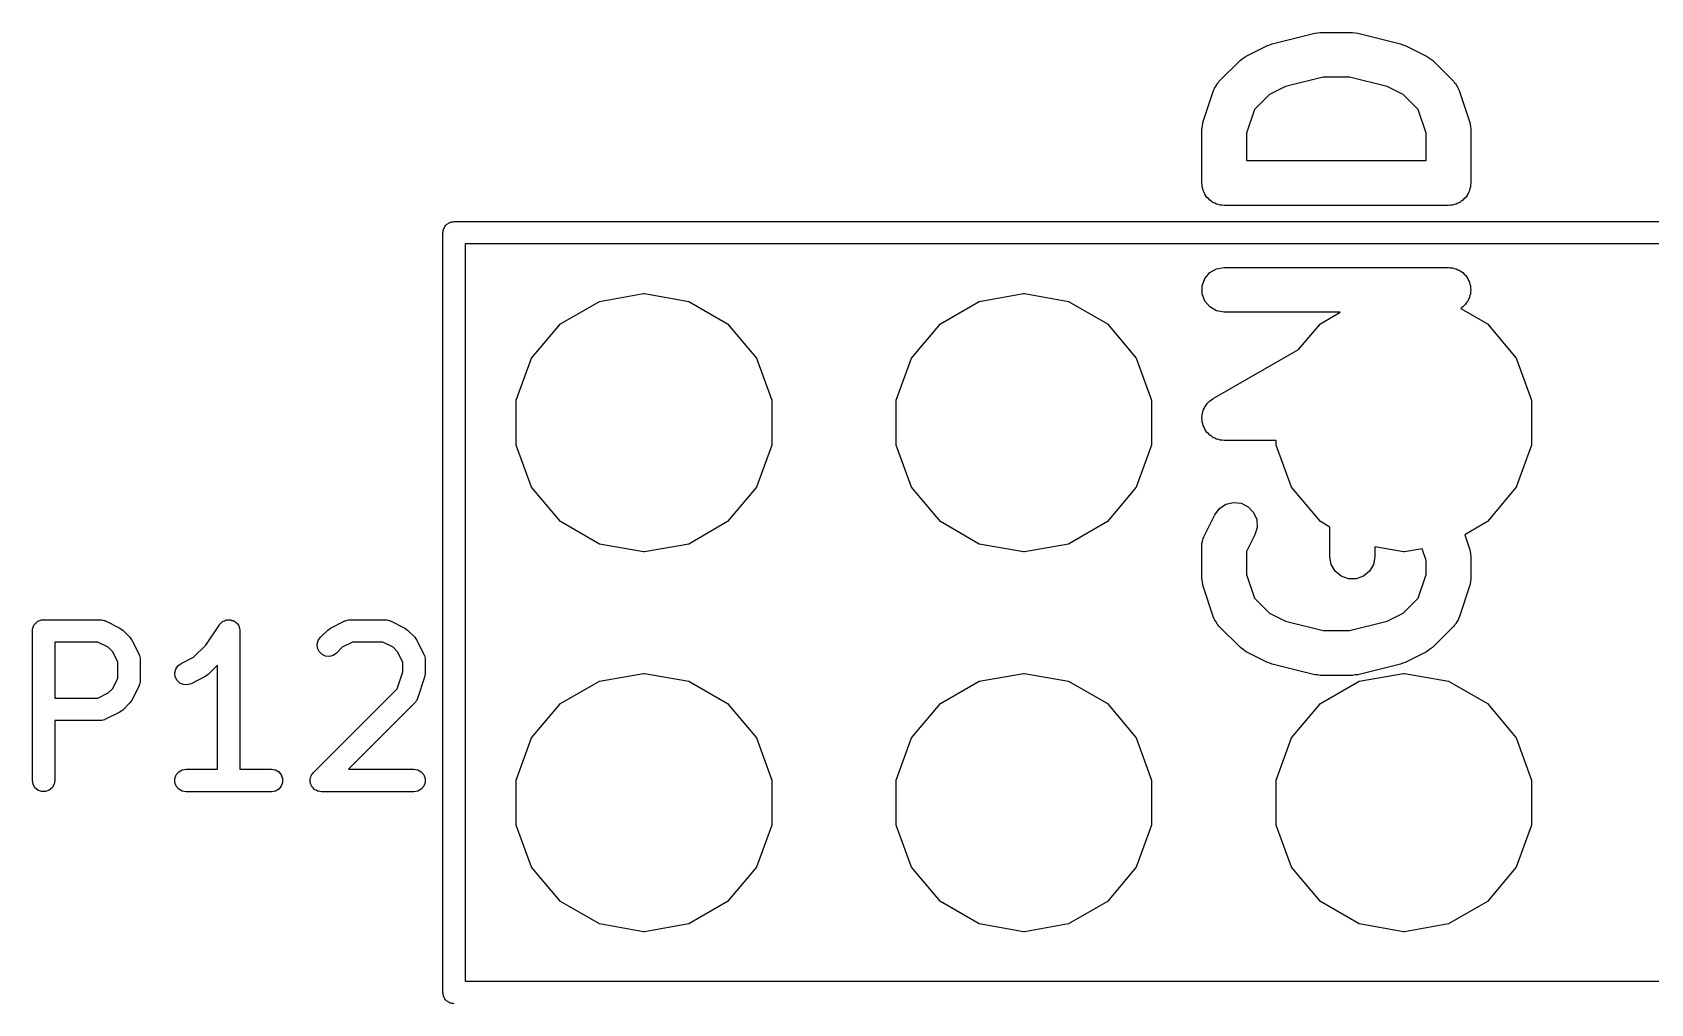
# Model space of a CAD drawing. Extents: x -2.2 to 89.1, y -78.6 to 9.2.
# Drawn here: x 70.71 to 81.53, y -49.84 to -43.35 of the extents above; entities that cross this region are included whole.
import ezdxf

# ---------------------------------------------------------------- set-up
doc = ezdxf.new("R2010")
doc.units = 0
doc.header["$MEASUREMENT"] = 0
doc.layers.add('BLACK', color=7, linetype='CONTINUOUS')

msp = doc.modelspace()

# ---------------------------------------------------------------- linework, layer by layer
at = {"layer": 'Black'}
for p, q in [((78.9993, -43.4259), (79.285, -43.3545)), ((79.285, -43.3545), (79.3034, -43.3532)), ((79.3034, -43.3532), (79.3214, -43.35)), ((79.3214, -43.35), (79.5357, -43.35)), ((79.5357, -43.35), (79.5538, -43.3532)), ((79.5538, -43.3532), (79.5721, -43.3545)), ((79.5721, -43.3545), (79.8578, -43.4259)), ((78.8258, -43.5087), (78.9686, -43.4373)), ((78.9686, -43.4373), (78.9844, -43.4326)), ((78.9844, -43.4326), (78.9993, -43.4259)), ((79.8578, -43.4259), (79.8728, -43.4326)), ((79.8728, -43.4326), (79.8885, -43.4373)), ((79.8885, -43.4373), (80.0314, -43.5087)), ((78.6439, -43.6796), (78.7868, -43.5368)), ((78.7868, -43.5368), (78.8065, -43.523)), ((78.8065, -43.523), (78.8258, -43.5087)), ((80.0314, -43.5087), (80.0507, -43.523)), ((80.0507, -43.523), (80.0704, -43.5368)), ((80.0704, -43.5368), (80.2132, -43.6796)), ((78.6141, -43.7223), (78.6241, -43.7079)), ((78.6241, -43.7079), (78.6325, -43.6925)), ((78.6325, -43.6925), (78.639, -43.6867)), ((78.639, -43.6867), (78.6439, -43.6796)), ((79.3399, -43.65), (79.0881, -43.713)), ((79.5172, -43.65), (79.3399, -43.65)), ((79.7691, -43.713), (79.5172, -43.65)), ((80.2132, -43.6796), (80.2182, -43.6867)), ((80.2182, -43.6867), (80.2246, -43.6925)), ((80.2246, -43.6925), (80.233, -43.7079)), ((80.233, -43.7079), (80.2431, -43.7223)), ((78.5363, -43.9526), (78.6077, -43.7383)), ((78.6077, -43.7383), (78.6118, -43.7307)), ((78.6118, -43.7307), (78.6141, -43.7223)), ((78.9817, -43.7661), (78.8811, -43.8667)), ((79.0881, -43.713), (78.9817, -43.7661)), ((79.8754, -43.7661), (79.7691, -43.713)), ((79.976, -43.8667), (79.8754, -43.7661)), ((80.2431, -43.7223), (80.2453, -43.7307)), ((80.2453, -43.7307), (80.2494, -43.7383)), ((80.2494, -43.7383), (80.3209, -43.9526)), ((78.8811, -43.8667), (78.8286, -44.0243)), ((80.0286, -44.0243), (79.976, -43.8667)), ((78.5286, -44), (78.5327, -43.9763)), ((78.5286, -44.3571), (78.5286, -44)), ((78.5327, -43.9763), (78.5363, -43.9526)), ((78.8286, -44.0243), (78.8286, -44.2071)), ((80.0286, -44.2071), (80.0286, -44.0243)), ((80.3209, -43.9526), (80.3244, -43.9763)), ((80.3244, -43.9763), (80.3286, -44)), ((80.3286, -44), (80.3286, -44.3571)), ((78.8286, -44.2071), (80.0286, -44.2071)), ((78.5309, -44.3701), (78.5286, -44.3571)), ((80.3286, -44.3571), (80.3263, -44.3701)), ((78.5309, -44.3832), (78.5309, -44.3701)), ((78.5353, -44.3955), (78.5309, -44.3832)), ((78.5376, -44.4084), (78.5353, -44.3955)), ((78.5442, -44.4198), (78.5376, -44.4084)), ((78.5487, -44.4321), (78.5442, -44.4198)), ((78.5571, -44.4422), (78.5487, -44.4321)), ((78.5637, -44.4536), (78.5571, -44.4422)), ((78.5737, -44.462), (78.5637, -44.4536)), ((78.5822, -44.472), (78.5737, -44.462)), ((80.2834, -44.462), (80.275, -44.472)), ((80.2935, -44.4536), (80.2834, -44.462)), ((80.3, -44.4422), (80.2935, -44.4536)), ((80.3085, -44.4321), (80.3, -44.4422)), ((80.313, -44.4198), (80.3085, -44.4321)), ((80.3195, -44.4084), (80.313, -44.4198)), ((80.3218, -44.3955), (80.3195, -44.4084)), ((80.3263, -44.3832), (80.3218, -44.3955)), ((80.3263, -44.3701), (80.3263, -44.3832)), ((78.5935, -44.4786), (78.5822, -44.472)), ((78.6036, -44.487), (78.5935, -44.4786)), ((78.6159, -44.4915), (78.6036, -44.487)), ((78.6273, -44.4981), (78.6159, -44.4915)), ((78.6402, -44.5004), (78.6273, -44.4981)), ((78.6525, -44.5049), (78.6402, -44.5004)), ((78.6656, -44.5049), (78.6525, -44.5049)), ((78.6786, -44.5071), (78.6656, -44.5049)), ((80.1786, -44.5071), (78.6786, -44.5071)), ((80.1915, -44.5049), (80.1786, -44.5071)), ((80.2046, -44.5049), (80.1915, -44.5049)), ((80.2169, -44.5004), (80.2046, -44.5049)), ((80.2299, -44.4981), (80.2169, -44.5004)), ((80.2412, -44.4915), (80.2299, -44.4981)), ((80.2536, -44.487), (80.2412, -44.4915)), ((80.2636, -44.4786), (80.2536, -44.487)), ((80.275, -44.472), (80.2636, -44.4786)), ((73.4561, -44.677), (73.4584, -44.6708)), ((73.4561, -44.6835), (73.4561, -44.677)), ((73.4584, -44.6708), (73.4595, -44.6643)), ((73.4595, -44.6643), (73.4628, -44.6587)), ((73.4628, -44.6587), (73.465, -44.6525)), ((73.465, -44.6525), (73.4693, -44.6475)), ((73.4693, -44.6475), (73.4725, -44.6418)), ((73.4725, -44.6418), (73.4776, -44.6376)), ((73.4776, -44.6376), (73.4818, -44.6325)), ((73.4818, -44.6325), (73.4875, -44.6293)), ((73.4875, -44.6293), (73.4925, -44.625)), ((73.4925, -44.625), (73.4987, -44.6228)), ((73.4987, -44.6228), (73.5043, -44.6195)), ((73.5043, -44.6195), (73.5108, -44.6184)), ((73.5108, -44.6184), (73.517, -44.6161)), ((73.517, -44.6161), (73.5235, -44.6161)), ((73.5235, -44.6161), (73.53, -44.615)), ((73.53, -44.615), (88.77, -44.615)), ((73.455, -44.69), (73.4561, -44.6835)), ((73.455, -49.77), (73.455, -44.69)), ((73.605, -44.765), (73.605, -49.695)), ((88.695, -44.765), (73.605, -44.765)), ((78.5309, -45.0454), (78.5487, -44.9964)), ((78.5487, -44.9964), (78.5822, -44.9565)), ((78.5822, -44.9565), (78.6273, -44.9305)), ((78.6273, -44.9305), (78.6786, -44.9214)), ((78.6786, -44.9214), (80.1786, -44.9214)), ((80.1786, -44.9214), (80.1918, -44.9238)), ((80.1918, -44.9238), (80.2053, -44.9238)), ((80.2053, -44.9238), (80.2173, -44.9283)), ((80.2173, -44.9283), (80.2299, -44.9305)), ((80.2299, -44.9305), (80.2415, -44.9372)), ((80.2415, -44.9372), (80.2541, -44.9419)), ((80.2541, -44.9419), (80.2639, -44.9501)), ((80.2639, -44.9501), (80.275, -44.9565)), ((80.275, -44.9565), (80.2836, -44.9668)), ((80.2836, -44.9668), (80.2939, -44.9755)), ((80.2939, -44.9755), (80.3003, -44.9866)), ((80.3003, -44.9866), (80.3085, -44.9964)), ((80.3085, -44.9964), (80.3131, -45.0091)), ((74.5013, -45.1485), (74.7967, -45.0964)), ((74.7967, -45.0964), (74.8033, -45.0964)), ((74.8033, -45.0964), (75.0987, -45.1485)), ((77.0413, -45.1485), (77.3367, -45.0964)), ((77.3367, -45.0964), (77.3433, -45.0964)), ((77.3433, -45.0964), (77.6387, -45.1485)), ((78.5309, -45.0975), (78.5309, -45.0454)), ((78.5487, -45.1464), (78.5309, -45.0975)), ((80.3131, -45.0091), (80.3198, -45.0208)), ((80.3217, -45.1101), (80.3193, -45.1234)), ((80.3198, -45.0208), (80.3219, -45.0334)), ((80.3263, -45.0975), (80.3217, -45.1101)), ((80.3219, -45.0334), (80.3263, -45.0454)), ((80.3263, -45.0454), (80.3263, -45.0588)), ((80.3263, -45.0588), (80.3286, -45.0721)), ((80.3286, -45.0721), (80.3263, -45.0847)), ((80.3263, -45.0847), (80.3263, -45.0975)), ((74.2416, -45.2984), (74.5013, -45.1485)), ((75.0987, -45.1485), (75.3584, -45.2984)), ((76.7816, -45.2984), (77.0413, -45.1485)), ((77.6387, -45.1485), (77.8984, -45.2984)), ((78.5822, -45.1863), (78.5487, -45.1464)), ((78.6273, -45.2124), (78.5822, -45.1863)), ((78.6786, -45.2214), (78.6273, -45.2124)), ((79.455, -45.2214), (78.6786, -45.2214)), ((79.3216, -45.2984), (79.455, -45.2214)), ((80.2633, -45.1931), (80.2603, -45.1956)), ((80.2603, -45.1956), (80.4384, -45.2984)), ((80.275, -45.1863), (80.2633, -45.1931)), ((80.2832, -45.1765), (80.275, -45.1863)), ((80.293, -45.1684), (80.2832, -45.1765)), ((80.2998, -45.1567), (80.293, -45.1684)), ((80.3085, -45.1464), (80.2998, -45.1567)), ((80.3128, -45.1344), (80.3085, -45.1464)), ((80.3193, -45.1234), (80.3128, -45.1344)), ((74.0488, -45.5282), (74.2416, -45.2984)), ((75.3584, -45.2984), (75.5512, -45.5282)), ((76.5888, -45.5282), (76.7816, -45.2984)), ((77.8984, -45.2984), (78.0912, -45.5282)), ((79.1766, -45.4712), (79.3216, -45.2984)), ((80.4384, -45.2984), (80.6312, -45.5282)), ((73.9462, -45.81), (74.0488, -45.5282)), ((75.5512, -45.5282), (75.6538, -45.81)), ((76.4862, -45.81), (76.5888, -45.5282)), ((78.0912, -45.5282), (78.1938, -45.81)), ((78.6041, -45.7983), (79.1766, -45.4712)), ((80.6312, -45.5282), (80.7338, -45.81)), ((73.9462, -46.11), (73.9462, -45.81)), ((75.6538, -45.81), (75.6538, -46.11)), ((76.4862, -46.11), (76.4862, -45.81)), ((78.1938, -45.81), (78.1938, -46.11)), ((78.5378, -45.8766), (78.5443, -45.8656)), ((78.5443, -45.8656), (78.5487, -45.8536)), ((78.5487, -45.8536), (78.5573, -45.8433)), ((78.5573, -45.8433), (78.5641, -45.8316)), ((78.5641, -45.8316), (78.5739, -45.8235)), ((78.5739, -45.8235), (78.5822, -45.8137)), ((78.5822, -45.8137), (78.5938, -45.8069)), ((78.5938, -45.8069), (78.6041, -45.7983)), ((80.7338, -45.81), (80.7338, -46.11)), ((78.5286, -45.9279), (78.5309, -45.9153)), ((78.5309, -45.9412), (78.5286, -45.9279)), ((78.5309, -45.9025), (78.5355, -45.8899)), ((78.5309, -45.9153), (78.5309, -45.9025)), ((78.5309, -45.9546), (78.5309, -45.9412)), ((78.5352, -45.9666), (78.5309, -45.9546)), ((78.5374, -45.9792), (78.5352, -45.9666)), ((78.5355, -45.8899), (78.5378, -45.8766)), ((78.5441, -45.9909), (78.5374, -45.9792)), ((78.5487, -46.0036), (78.5441, -45.9909)), ((78.5569, -46.0134), (78.5487, -46.0036)), ((78.5632, -46.0245), (78.5569, -46.0134)), ((78.5735, -46.0332), (78.5632, -46.0245)), ((78.5822, -46.0435), (78.5735, -46.0332)), ((78.5932, -46.0499), (78.5822, -46.0435)), ((78.603, -46.0581), (78.5932, -46.0499)), ((78.6156, -46.0628), (78.603, -46.0581)), ((78.6273, -46.0695), (78.6156, -46.0628)), ((78.6399, -46.0717), (78.6273, -46.0695)), ((78.6519, -46.0762), (78.6399, -46.0717)), ((78.6653, -46.0762), (78.6519, -46.0762)), ((78.6786, -46.0786), (78.6653, -46.0762)), ((79.0262, -46.0786), (78.6786, -46.0786)), ((79.0262, -46.11), (79.0262, -46.0786)), ((74.0488, -46.3918), (73.9462, -46.11)), ((75.6538, -46.11), (75.5512, -46.3918)), ((76.5888, -46.3918), (76.4862, -46.11)), ((78.1938, -46.11), (78.0912, -46.3918)), ((79.1288, -46.3918), (79.0262, -46.11)), ((80.7338, -46.11), (80.6312, -46.3918)), ((74.2416, -46.6216), (74.0488, -46.3918)), ((75.5512, -46.3918), (75.3584, -46.6216)), ((76.7816, -46.6216), (76.5888, -46.3918)), ((78.0912, -46.3918), (77.8984, -46.6216)), ((79.3216, -46.6216), (79.1288, -46.3918)), ((80.6312, -46.3918), (80.4384, -46.6216)), ((78.6469, -46.5339), (78.6903, -46.5052)), ((78.6903, -46.5052), (78.741, -46.4931)), ((78.741, -46.4931), (78.7928, -46.4991)), ((78.7928, -46.4991), (78.8394, -46.5224)), ((74.5013, -46.7715), (74.2416, -46.6216)), ((75.3584, -46.6216), (75.0987, -46.7715)), ((77.0413, -46.7715), (76.7816, -46.6216)), ((77.8984, -46.6216), (77.6387, -46.7715)), ((78.5444, -46.7186), (78.6158, -46.5758)), ((78.6158, -46.5758), (78.6469, -46.5339)), ((78.8394, -46.5224), (78.8752, -46.5602)), ((78.8752, -46.5602), (78.8959, -46.608)), ((78.8959, -46.608), (78.899, -46.66)), ((79.3857, -46.6586), (79.3216, -46.6216)), ((80.4384, -46.6216), (80.2872, -46.7088)), ((78.5346, -46.7517), (78.5376, -46.7344)), ((78.5376, -46.7344), (78.5419, -46.7269)), ((78.5419, -46.7269), (78.5444, -46.7186)), ((78.8842, -46.7099), (78.8286, -46.8211)), ((78.899, -46.66), (78.8842, -46.7099)), ((79.3857, -46.8571), (79.3857, -46.6586)), ((80.2872, -46.7088), (80.3209, -46.8097)), ((74.7967, -46.8236), (74.5013, -46.7715)), ((74.8033, -46.8236), (74.7967, -46.8236)), ((75.0987, -46.7715), (74.8033, -46.8236)), ((77.3367, -46.8236), (77.0413, -46.7715)), ((77.3433, -46.8236), (77.3367, -46.8236)), ((77.6387, -46.7715), (77.3433, -46.8236)), ((78.5286, -46.7857), (78.5301, -46.7772)), ((78.5286, -47), (78.5286, -46.7857)), ((78.5296, -46.7686), (78.5346, -46.7517)), ((78.5301, -46.7772), (78.5296, -46.7686)), ((78.8286, -46.8211), (78.8286, -46.9757)), ((79.8767, -46.8236), (79.6857, -46.7899)), ((79.6857, -46.7899), (79.6857, -46.8571)), ((79.8833, -46.8236), (79.8767, -46.8236)), ((80.0023, -46.8026), (79.8833, -46.8236)), ((80.0286, -46.8815), (80.0023, -46.8026)), ((80.3209, -46.8097), (80.3244, -46.8335)), ((80.3244, -46.8335), (80.3286, -46.8571)), ((79.3948, -46.9084), (79.3857, -46.8571)), ((79.4208, -46.9536), (79.3948, -46.9084)), ((79.4607, -46.987), (79.4208, -46.9536)), ((79.6506, -46.9536), (79.6107, -46.987)), ((79.6767, -46.9084), (79.6506, -46.9536)), ((79.6857, -46.8571), (79.6767, -46.9084)), ((80.0286, -46.9757), (80.0286, -46.8815)), ((80.3286, -46.8571), (80.3286, -47)), ((78.5327, -47.0237), (78.5286, -47)), ((78.5363, -47.0474), (78.5327, -47.0237)), ((78.6077, -47.2617), (78.5363, -47.0474)), ((78.8286, -46.9757), (78.8811, -47.1333)), ((79.5097, -47.0049), (79.4607, -46.987)), ((79.5618, -47.0049), (79.5097, -47.0049)), ((79.6107, -46.987), (79.5618, -47.0049)), ((79.976, -47.1333), (80.0286, -46.9757)), ((80.3209, -47.0474), (80.2494, -47.2617)), ((80.3244, -47.0237), (80.3209, -47.0474)), ((80.3286, -47), (80.3244, -47.0237)), ((78.8811, -47.1333), (78.9817, -47.2339)), ((79.8754, -47.2339), (79.976, -47.1333)), ((70.7665, -47.2808), (70.7727, -47.2785)), ((70.7727, -47.2785), (70.7793, -47.2785)), ((70.7793, -47.2785), (70.7857, -47.2774)), ((70.7857, -47.2774), (71.1667, -47.2774)), ((71.1667, -47.2774), (71.1709, -47.2781)), ((71.1709, -47.2781), (71.1752, -47.2779)), ((71.1752, -47.2779), (71.1837, -47.2804)), ((72.0069, -47.2799), (72.0108, -47.2785)), ((72.0108, -47.2785), (72.0197, -47.2785)), ((72.0197, -47.2785), (72.0286, -47.2775)), ((72.0286, -47.2775), (72.0327, -47.2785)), ((72.0327, -47.2785), (72.0368, -47.2785)), ((72.0368, -47.2785), (72.0452, -47.2816)), ((72.8163, -47.2804), (72.8248, -47.2779)), ((72.8248, -47.2779), (72.8291, -47.2781)), ((72.8291, -47.2781), (72.8333, -47.2774)), ((72.8333, -47.2774), (73.0714, -47.2774)), ((73.0714, -47.2774), (73.0757, -47.2781)), ((73.0757, -47.2781), (73.08, -47.2779)), ((73.08, -47.2779), (73.0884, -47.2804)), ((78.6118, -47.2693), (78.6077, -47.2617)), ((78.6141, -47.2777), (78.6118, -47.2693)), ((78.6241, -47.2921), (78.6141, -47.2777)), ((78.9817, -47.2339), (79.0881, -47.287)), ((79.7691, -47.287), (79.8754, -47.2339)), ((80.2431, -47.2777), (80.233, -47.2921)), ((80.2453, -47.2693), (80.2431, -47.2777)), ((80.2494, -47.2617), (80.2453, -47.2693)), ((70.7107, -47.3524), (70.7119, -47.3459)), ((70.7107, -48.3524), (70.7107, -47.3524)), ((70.7119, -47.3394), (70.7141, -47.3332)), ((70.7119, -47.3459), (70.7119, -47.3394)), ((70.7141, -47.3332), (70.7152, -47.3267)), ((70.7152, -47.3267), (70.7185, -47.321)), ((70.7185, -47.321), (70.7208, -47.3149)), ((70.7208, -47.3149), (70.725, -47.3099)), ((70.725, -47.3099), (70.7283, -47.3042)), ((70.7283, -47.3042), (70.7333, -47.3)), ((70.7333, -47.3), (70.7375, -47.2949)), ((70.7375, -47.2949), (70.7432, -47.2916)), ((70.7432, -47.2916), (70.7482, -47.2874)), ((70.7482, -47.2874), (70.7544, -47.2852)), ((70.7544, -47.2852), (70.7601, -47.2819)), ((70.7601, -47.2819), (70.7665, -47.2808)), ((71.1837, -47.2804), (71.1923, -47.2819)), ((71.1923, -47.2819), (71.1961, -47.2841)), ((71.1961, -47.2841), (71.2002, -47.2853)), ((71.2002, -47.2853), (71.2954, -47.3329)), ((71.2954, -47.3329), (71.3051, -47.3401)), ((71.3051, -47.3401), (71.3149, -47.347)), ((71.3149, -47.347), (71.3626, -47.3946)), ((71.8703, -47.4475), (71.9614, -47.3108)), ((71.9614, -47.3108), (71.9643, -47.3078)), ((71.9643, -47.3078), (71.9664, -47.3042)), ((71.9664, -47.3042), (71.9732, -47.2984)), ((71.9732, -47.2984), (71.9794, -47.2919)), ((71.9794, -47.2919), (71.9831, -47.2901)), ((71.9831, -47.2901), (71.9863, -47.2874)), ((71.9863, -47.2874), (71.9947, -47.2844)), ((71.9947, -47.2844), (72.0027, -47.2804)), ((72.0027, -47.2804), (72.0069, -47.2799)), ((72.0452, -47.2816), (72.0539, -47.2837)), ((72.0539, -47.2837), (72.0574, -47.286)), ((72.0574, -47.286), (72.0613, -47.2874)), ((72.0613, -47.2874), (72.0682, -47.2932)), ((72.0682, -47.2932), (72.0756, -47.2981)), ((72.0756, -47.2981), (72.0781, -47.3015)), ((72.0781, -47.3015), (72.0813, -47.3042)), ((72.0813, -47.3042), (72.0857, -47.3119)), ((72.0857, -47.3119), (72.091, -47.3191)), ((72.091, -47.3191), (72.0922, -47.3231)), ((72.0922, -47.3231), (72.0943, -47.3267)), ((72.0943, -47.3267), (72.0958, -47.3355)), ((72.0958, -47.3355), (72.0984, -47.3441)), ((72.0984, -47.3441), (72.0981, -47.3483)), ((72.0981, -47.3483), (72.0988, -47.3524)), ((72.0988, -47.3524), (72.0988, -48.2774)), ((72.6374, -47.3946), (72.6851, -47.347)), ((72.6851, -47.347), (72.6949, -47.3401)), ((72.6949, -47.3401), (72.7046, -47.3329)), ((72.7046, -47.3329), (72.7998, -47.2853)), ((72.7998, -47.2853), (72.8039, -47.2841)), ((72.8039, -47.2841), (72.8077, -47.2819)), ((72.8077, -47.2819), (72.8163, -47.2804)), ((73.0884, -47.2804), (73.0971, -47.2819)), ((73.0971, -47.2819), (73.1008, -47.2841)), ((73.1008, -47.2841), (73.105, -47.2853)), ((73.105, -47.2853), (73.2002, -47.3329)), ((73.2002, -47.3329), (73.2099, -47.3401)), ((73.2099, -47.3401), (73.2197, -47.347)), ((73.2197, -47.347), (73.2673, -47.3946)), ((78.6325, -47.3075), (78.6241, -47.2921)), ((78.639, -47.3133), (78.6325, -47.3075)), ((78.6439, -47.3204), (78.639, -47.3133)), ((78.7868, -47.4632), (78.6439, -47.3204)), ((79.0881, -47.287), (79.3399, -47.35)), ((79.3399, -47.35), (79.5172, -47.35)), ((79.5172, -47.35), (79.7691, -47.287)), ((80.2132, -47.3204), (80.0704, -47.4632)), ((80.2182, -47.3133), (80.2132, -47.3204)), ((80.2246, -47.3075), (80.2182, -47.3133)), ((80.233, -47.2921), (80.2246, -47.3075)), ((70.8607, -47.4274), (70.8607, -47.8012)), ((71.149, -47.4274), (70.8607, -47.4274)), ((71.2175, -47.4616), (71.149, -47.4274)), ((71.2479, -47.492), (71.2175, -47.4616)), ((71.2821, -47.5606), (71.2479, -47.492)), ((71.3626, -47.3946), (71.3694, -47.4044)), ((71.3694, -47.4044), (71.3766, -47.4141)), ((71.3766, -47.4141), (71.4242, -47.5093)), ((71.7889, -47.5288), (71.8703, -47.4475)), ((72.6158, -47.4411), (72.6225, -47.4159)), ((72.618, -47.467), (72.6158, -47.4411)), ((72.629, -47.4906), (72.618, -47.467)), ((72.6225, -47.4159), (72.6374, -47.3946)), ((72.6475, -47.5091), (72.629, -47.4906)), ((72.7825, -47.4616), (72.7435, -47.5007)), ((72.851, -47.4274), (72.7825, -47.4616)), ((73.0537, -47.4274), (72.851, -47.4274)), ((73.1222, -47.4616), (73.0537, -47.4274)), ((73.1526, -47.492), (73.1222, -47.4616)), ((73.1869, -47.5606), (73.1526, -47.492)), ((73.2673, -47.3946), (73.2742, -47.4044)), ((73.2742, -47.4044), (73.2814, -47.4141)), ((73.2814, -47.4141), (73.329, -47.5093)), ((78.8065, -47.477), (78.7868, -47.4632)), ((78.8258, -47.4913), (78.8065, -47.477)), ((78.9686, -47.5627), (78.8258, -47.4913)), ((80.0314, -47.4913), (79.8885, -47.5627)), ((80.0507, -47.477), (80.0314, -47.4913)), ((80.0704, -47.4632), (80.0507, -47.477)), ((71.2821, -47.668), (71.2821, -47.5606)), ((71.4242, -47.5093), (71.4255, -47.5135)), ((71.4255, -47.5135), (71.4276, -47.5172)), ((71.4276, -47.5172), (71.4291, -47.5259)), ((71.4291, -47.5259), (71.4317, -47.5343)), ((71.4317, -47.5343), (71.4314, -47.5386)), ((71.4314, -47.5386), (71.4321, -47.5429)), ((71.4321, -47.5429), (71.4321, -47.6857)), ((71.6693, -47.6083), (71.6836, -47.5865)), ((71.6836, -47.5865), (71.7046, -47.571)), ((71.7046, -47.571), (71.7889, -47.5288)), ((71.9488, -47.5811), (71.8864, -47.6435)), ((71.9488, -48.2774), (71.9488, -47.5811)), ((72.6711, -47.5201), (72.6475, -47.5091)), ((72.697, -47.5223), (72.6711, -47.5201)), ((72.7222, -47.5156), (72.697, -47.5223)), ((72.7435, -47.5007), (72.7222, -47.5156)), ((73.1869, -47.6259), (73.1869, -47.5606)), ((73.329, -47.5093), (73.3302, -47.5135)), ((73.3302, -47.5135), (73.3324, -47.5172)), ((73.3324, -47.5172), (73.3339, -47.5259)), ((73.3339, -47.5259), (73.3364, -47.5343)), ((73.3364, -47.5343), (73.3362, -47.5386)), ((73.3362, -47.5386), (73.3369, -47.5429)), ((73.3369, -47.5429), (73.3369, -47.6381)), ((78.9844, -47.5674), (78.9686, -47.5627)), ((78.9993, -47.5741), (78.9844, -47.5674)), ((79.285, -47.6455), (78.9993, -47.5741)), ((79.8578, -47.5741), (79.5721, -47.6455)), ((79.8728, -47.5674), (79.8578, -47.5741)), ((79.8885, -47.5627), (79.8728, -47.5674)), ((71.2479, -47.7365), (71.2821, -47.668)), ((71.4276, -47.7114), (71.4255, -47.7151)), ((71.4291, -47.7027), (71.4276, -47.7114)), ((71.4317, -47.6943), (71.4291, -47.7027)), ((71.4321, -47.6857), (71.4314, -47.69)), ((71.4314, -47.69), (71.4317, -47.6943)), ((71.6632, -47.6336), (71.6693, -47.6083)), ((71.6662, -47.6595), (71.6632, -47.6336)), ((71.6779, -47.6828), (71.6662, -47.6595)), ((71.6968, -47.7007), (71.6779, -47.6828)), ((71.7207, -47.711), (71.6968, -47.7007)), ((71.7467, -47.7126), (71.7207, -47.711)), ((71.7716, -47.7052), (71.7467, -47.7126)), ((71.8669, -47.6576), (71.7716, -47.7052)), ((71.8765, -47.6504), (71.8669, -47.6576)), ((71.8864, -47.6435), (71.8765, -47.6504)), ((73.1487, -47.7404), (73.1869, -47.6259)), ((73.3331, -47.6618), (73.2854, -47.8047)), ((73.3348, -47.6499), (73.3331, -47.6618)), ((73.3369, -47.6381), (73.3348, -47.6499)), ((74.2416, -47.8384), (74.5013, -47.6885)), ((74.5013, -47.6885), (74.7967, -47.6364)), ((74.7967, -47.6364), (74.8033, -47.6364)), ((74.8033, -47.6364), (75.0987, -47.6885)), ((75.0987, -47.6885), (75.3584, -47.8384)), ((76.7816, -47.8384), (77.0413, -47.6885)), ((77.0413, -47.6885), (77.3367, -47.6364)), ((77.3367, -47.6364), (77.3433, -47.6364)), ((77.3433, -47.6364), (77.6387, -47.6885)), ((77.6387, -47.6885), (77.8984, -47.8384)), ((79.3034, -47.6468), (79.285, -47.6455)), ((79.3214, -47.65), (79.3034, -47.6468)), ((79.5357, -47.65), (79.3214, -47.65)), ((79.3216, -47.8384), (79.5813, -47.6885)), ((79.5538, -47.6468), (79.5357, -47.65)), ((79.5721, -47.6455), (79.5538, -47.6468)), ((79.5813, -47.6885), (79.8767, -47.6364)), ((79.8767, -47.6364), (79.8833, -47.6364)), ((79.8833, -47.6364), (80.1787, -47.6885)), ((80.1787, -47.6885), (80.4384, -47.8384)), ((70.8607, -47.8012), (71.149, -47.8012)), ((71.149, -47.8012), (71.2175, -47.7669)), ((71.2175, -47.7669), (71.2479, -47.7365)), ((71.3766, -47.8145), (71.3694, -47.8242)), ((71.4242, -47.7193), (71.3766, -47.8145)), ((71.4255, -47.7151), (71.4242, -47.7193)), ((72.5898, -48.2993), (73.1487, -47.7404)), ((73.2772, -47.8199), (73.273, -47.8276)), ((73.2823, -47.8126), (73.2772, -47.8199)), ((73.2834, -47.8085), (73.2823, -47.8126)), ((73.2854, -47.8047), (73.2834, -47.8085)), ((71.2954, -47.8957), (71.2002, -47.9433)), ((71.3051, -47.8885), (71.2954, -47.8957)), ((71.3149, -47.8816), (71.3051, -47.8885)), ((71.3626, -47.834), (71.3149, -47.8816)), ((71.3694, -47.8242), (71.3626, -47.834)), ((73.2673, -47.834), (72.8239, -48.2774)), ((73.2698, -47.8304), (73.2673, -47.834)), ((73.273, -47.8276), (73.2698, -47.8304)), ((74.0488, -48.0682), (74.2416, -47.8384)), ((75.3584, -47.8384), (75.5512, -48.0682)), ((76.5888, -48.0682), (76.7816, -47.8384)), ((77.8984, -47.8384), (78.0912, -48.0682)), ((79.1288, -48.0682), (79.3216, -47.8384)), ((80.4384, -47.8384), (80.6312, -48.0682)), ((71.1667, -47.9512), (70.8607, -47.9512)), ((70.8607, -47.9512), (70.8607, -48.3524)), ((71.1709, -47.9504), (71.1667, -47.9512)), ((71.1752, -47.9507), (71.1709, -47.9504)), ((71.1837, -47.9482), (71.1752, -47.9507)), ((71.1923, -47.9467), (71.1837, -47.9482)), ((71.1961, -47.9445), (71.1923, -47.9467)), ((71.2002, -47.9433), (71.1961, -47.9445)), ((73.9462, -48.35), (74.0488, -48.0682)), ((75.5512, -48.0682), (75.6538, -48.35)), ((76.4862, -48.35), (76.5888, -48.0682)), ((78.0912, -48.0682), (78.1938, -48.35)), ((79.0262, -48.35), (79.1288, -48.0682)), ((80.6312, -48.0682), (80.7338, -48.35)), ((70.7152, -48.378), (70.7107, -48.3524)), ((70.8607, -48.3524), (70.8562, -48.378)), ((71.6642, -48.3394), (71.6731, -48.3149)), ((71.6642, -48.3654), (71.6642, -48.3394)), ((71.6731, -48.3149), (71.6899, -48.2949)), ((71.6899, -48.2949), (71.7124, -48.2819)), ((71.7124, -48.2819), (71.7381, -48.2774)), ((71.7381, -48.2774), (71.9488, -48.2774)), ((72.0988, -48.2774), (72.3095, -48.2774)), ((72.3095, -48.2774), (72.3352, -48.2819)), ((72.3352, -48.2819), (72.3577, -48.2949)), ((72.3577, -48.2949), (72.3745, -48.3149)), ((72.3745, -48.3149), (72.3834, -48.3394)), ((72.3834, -48.3394), (72.3834, -48.3654)), ((72.5681, -48.3458), (72.569, -48.3427)), ((72.569, -48.3556), (72.5681, -48.3458)), ((72.569, -48.3394), (72.5724, -48.3301)), ((72.569, -48.3427), (72.569, -48.3394)), ((72.569, -48.3654), (72.569, -48.3556)), ((72.5724, -48.3301), (72.5749, -48.3207)), ((72.5749, -48.3207), (72.5768, -48.318)), ((72.5768, -48.318), (72.5779, -48.3149)), ((72.5779, -48.3149), (72.5842, -48.3074)), ((72.5842, -48.3074), (72.5898, -48.2993)), ((72.8239, -48.2774), (73.2619, -48.2774)), ((73.2619, -48.2774), (73.2876, -48.2819)), ((73.2876, -48.2819), (73.3101, -48.2949)), ((73.3101, -48.2949), (73.3269, -48.3149)), ((73.3269, -48.3149), (73.3358, -48.3394)), ((73.3358, -48.3394), (73.3358, -48.3654)), ((73.9462, -48.65), (73.9462, -48.35)), ((75.6538, -48.35), (75.6538, -48.65)), ((76.4862, -48.65), (76.4862, -48.35)), ((78.1938, -48.35), (78.1938, -48.65)), ((79.0262, -48.65), (79.0262, -48.35)), ((80.7338, -48.35), (80.7338, -48.65)), ((70.7283, -48.4006), (70.7152, -48.378)), ((70.7482, -48.4173), (70.7283, -48.4006)), ((70.7727, -48.4262), (70.7482, -48.4173)), ((70.7987, -48.4262), (70.7727, -48.4262)), ((70.8232, -48.4173), (70.7987, -48.4262)), ((70.8432, -48.4006), (70.8232, -48.4173)), ((70.8562, -48.378), (70.8432, -48.4006)), ((71.6731, -48.3899), (71.6642, -48.3654)), ((71.6899, -48.4098), (71.6731, -48.3899)), ((71.7124, -48.4229), (71.6899, -48.4098)), ((71.7381, -48.4274), (71.7124, -48.4229)), ((72.3095, -48.4274), (71.7381, -48.4274)), ((72.3352, -48.4229), (72.3095, -48.4274)), ((72.3577, -48.4098), (72.3352, -48.4229)), ((72.3745, -48.3899), (72.3577, -48.4098)), ((72.3834, -48.3654), (72.3745, -48.3899)), ((72.5701, -48.3685), (72.569, -48.3654)), ((72.5704, -48.3718), (72.5701, -48.3685)), ((72.5746, -48.3807), (72.5704, -48.3718)), ((72.5779, -48.3899), (72.5746, -48.3807)), ((72.58, -48.3924), (72.5779, -48.3899)), ((72.5814, -48.3954), (72.58, -48.3924)), ((72.5884, -48.4023), (72.5814, -48.3954)), ((72.5946, -48.4098), (72.5884, -48.4023)), ((72.5975, -48.4115), (72.5946, -48.4098)), ((72.5998, -48.4138), (72.5975, -48.4115)), ((72.6087, -48.418), (72.5998, -48.4138)), ((72.6172, -48.4229), (72.6087, -48.418)), ((72.6205, -48.4234), (72.6172, -48.4229)), ((72.6234, -48.4248), (72.6205, -48.4234)), ((72.6332, -48.4257), (72.6234, -48.4248)), ((72.6429, -48.4274), (72.6332, -48.4257)), ((73.2619, -48.4274), (72.6429, -48.4274)), ((73.2876, -48.4229), (73.2619, -48.4274)), ((73.3101, -48.4098), (73.2876, -48.4229)), ((73.3269, -48.3899), (73.3101, -48.4098)), ((73.3358, -48.3654), (73.3269, -48.3899)), ((74.0488, -48.9318), (73.9462, -48.65)), ((75.6538, -48.65), (75.5512, -48.9318)), ((76.5888, -48.9318), (76.4862, -48.65)), ((78.1938, -48.65), (78.0912, -48.9318)), ((79.1288, -48.9318), (79.0262, -48.65)), ((80.7338, -48.65), (80.6312, -48.9318)), ((74.2416, -49.1616), (74.0488, -48.9318)), ((75.5512, -48.9318), (75.3584, -49.1616)), ((76.7816, -49.1616), (76.5888, -48.9318)), ((78.0912, -48.9318), (77.8984, -49.1616)), ((79.3216, -49.1616), (79.1288, -48.9318)), ((80.6312, -48.9318), (80.4384, -49.1616)), ((74.5013, -49.3115), (74.2416, -49.1616)), ((75.3584, -49.1616), (75.0987, -49.3115)), ((77.0413, -49.3115), (76.7816, -49.1616)), ((77.8984, -49.1616), (77.6387, -49.3115)), ((79.5813, -49.3115), (79.3216, -49.1616)), ((80.4384, -49.1616), (80.1787, -49.3115)), ((74.7967, -49.3636), (74.5013, -49.3115)), ((75.0987, -49.3115), (74.8033, -49.3636)), ((77.3367, -49.3636), (77.0413, -49.3115)), ((77.6387, -49.3115), (77.3433, -49.3636)), ((79.8767, -49.3636), (79.5813, -49.3115)), ((80.1787, -49.3115), (79.8833, -49.3636)), ((74.8033, -49.3636), (74.7967, -49.3636)), ((77.3433, -49.3636), (77.3367, -49.3636)), ((79.8833, -49.3636), (79.8767, -49.3636)), ((73.605, -49.695), (86.155, -49.695)), ((73.4561, -49.7765), (73.455, -49.77)), ((73.4561, -49.783), (73.4561, -49.7765)), ((73.4584, -49.7892), (73.4561, -49.783)), ((73.4595, -49.7957), (73.4584, -49.7892)), ((73.4628, -49.8013), (73.4595, -49.7957)), ((73.465, -49.8075), (73.4628, -49.8013)), ((73.4693, -49.8125), (73.465, -49.8075)), ((73.4725, -49.8182), (73.4693, -49.8125)), ((73.4776, -49.8224), (73.4725, -49.8182)), ((73.4818, -49.8275), (73.4776, -49.8224)), ((73.4875, -49.8307), (73.4818, -49.8275)), ((73.4925, -49.835), (73.4875, -49.8307)), ((73.4987, -49.8372), (73.4925, -49.835)), ((73.5043, -49.8405), (73.4987, -49.8372)), ((73.5108, -49.8416), (73.5043, -49.8405)), ((73.517, -49.8439), (73.5108, -49.8416)), ((73.5235, -49.8439), (73.517, -49.8439)), ((73.53, -49.845), (73.5235, -49.8439))]:
    msp.add_line(p, q, dxfattribs=at)

doc.saveas('drawing.dxf')
